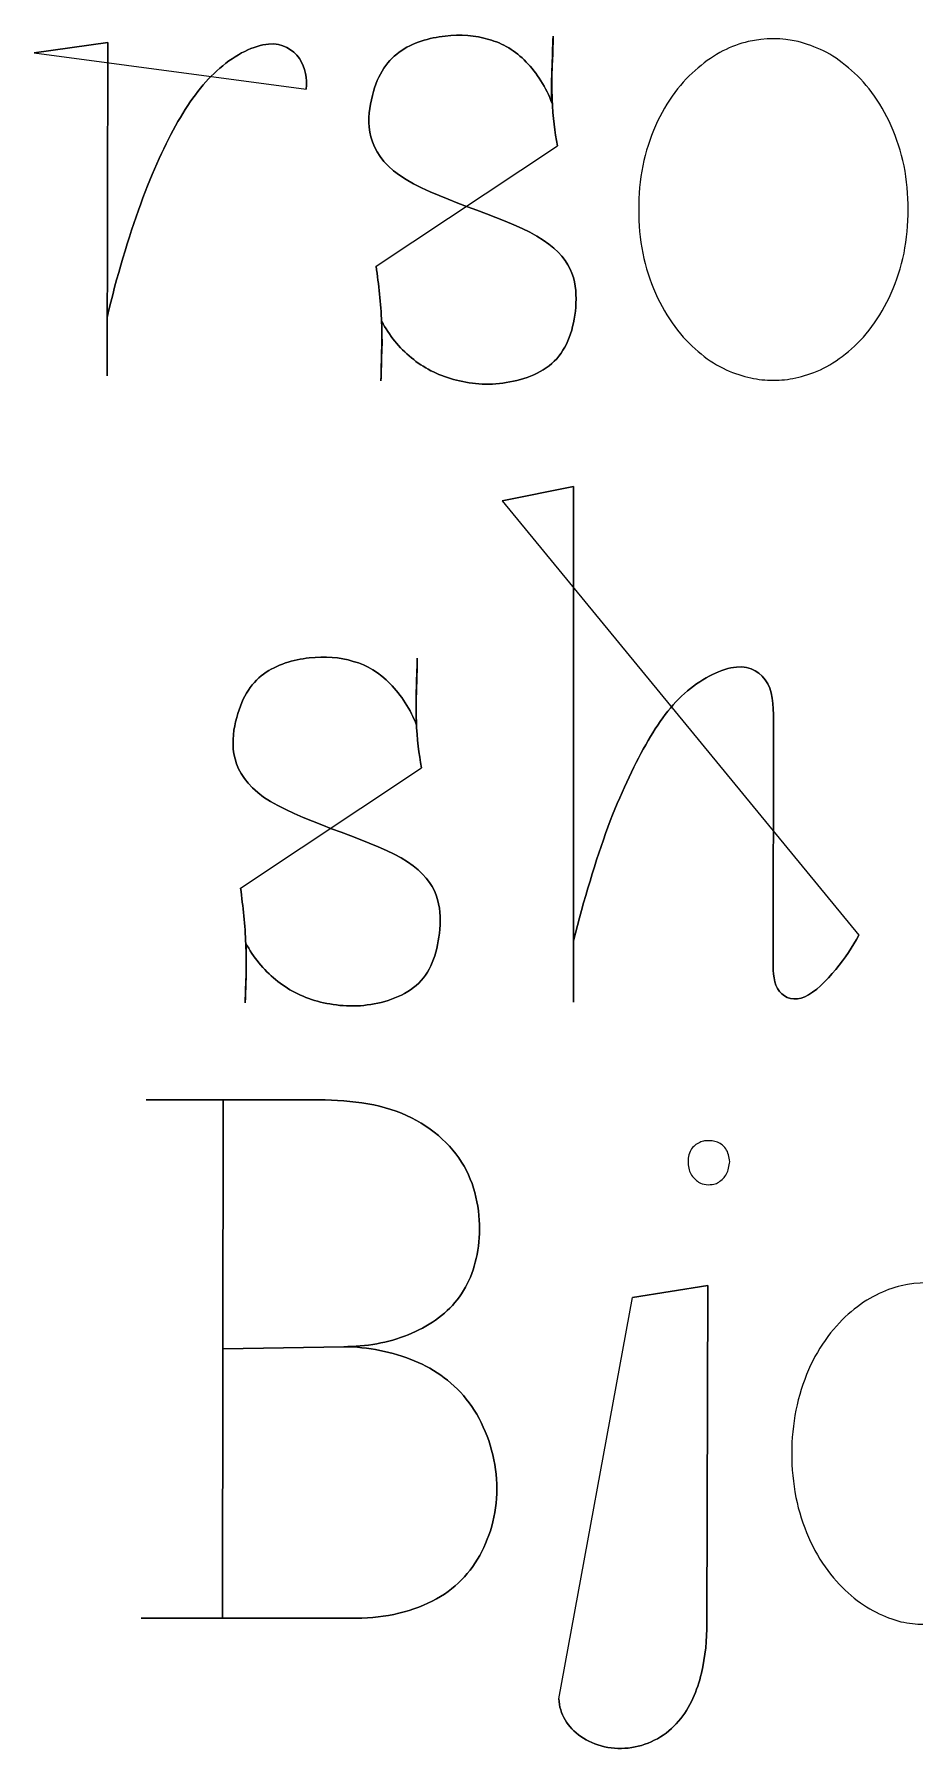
# Model space of a CAD drawing. Header units: centimetres. Extents: x -10 to 10, y -7.3 to 7.3.
# Drawn here: x -6.942 to -6.463, y 6.25 to 7.183 of the extents above; entities that cross this region are included whole.
import ezdxf

# ---------------------------------------------------------------- set-up
doc = ezdxf.new("R2010")
doc.units = ezdxf.units.CM
doc.header["$MEASUREMENT"] = 0
doc.layers.add('Layer 1', color=7, linetype='Continuous')

msp = doc.modelspace()

# ---------------------------------------------------------------- linework, layer by layer
at = {"layer": 'Layer 1', "color": 7}
for points, knots in [([(-6.94249, 7.17272), (-6.94249, 7.17272), (-6.90248, 7.17844), (-6.90248, 7.17844), (-6.90248, 7.17844), (-6.90248, 7.17844), (-6.90285, 6.99709), (-6.90285, 6.99709), (-6.90285, 6.99709), (-6.90285, 6.99709), (-6.90286, 7.02889), (-6.90286, 7.02889), (-6.90286, 7.02889), (-6.89773, 7.05098), (-6.89124, 7.07233), (-6.88458, 7.09062), (-6.88458, 7.09062), (-6.8781, 7.10872), (-6.87106, 7.12319), (-6.86439, 7.13539), (-6.86439, 7.13539), (-6.85714, 7.14759), (-6.8501, 7.1573), (-6.84153, 7.16434), (-6.84153, 7.16434), (-6.83296, 7.17196), (-6.82285, 7.17691), (-6.81505, 7.17749), (-6.81505, 7.17749), (-6.80724, 7.17826), (-6.80171, 7.17445), (-6.79828, 7.16968), (-6.79828, 7.16968), (-6.79505, 7.16452), (-6.7937, 7.15881), (-6.79466, 7.15291), (-6.79466, 7.15291), (-6.79466, 7.15291), (-6.94249, 7.17272), (-6.94249, 7.17272)], [0, 0, 0, 0, 0.090909, 0.090909, 0.090909, 0.090909, 0.181818, 0.181818, 0.181818, 0.181818, 0.272727, 0.272727, 0.272727, 0.272727, 0.363636, 0.363636, 0.363636, 0.363636, 0.454545, 0.454545, 0.454545, 0.454545, 0.545455, 0.545455, 0.545455, 0.545455, 0.636364, 0.636364, 0.636364, 0.636364, 0.727273, 0.727273, 0.727273, 0.727273, 0.818182, 0.818182, 0.818182, 0.818182, 1, 1, 1, 1]), ([(-6.75657, 7.0567), (-6.75504, 7.04659), (-6.7539, 7.0367), (-6.75353, 7.02622), (-6.75353, 7.02622), (-6.75334, 7.01614), (-6.75353, 7.00526), (-6.7539, 6.99442), (-6.7539, 6.99442), (-6.75371, 7.00185), (-6.75353, 7.00908), (-6.75332, 7.01442), (-6.75332, 7.01442), (-6.75332, 7.01995), (-6.75332, 7.02336), (-6.75351, 7.0268), (-6.75351, 7.0268), (-6.74951, 7.01918), (-6.74398, 7.01233), (-6.73732, 7.00698), (-6.73732, 7.00698), (-6.73084, 7.00145), (-6.72322, 6.99764), (-6.71446, 6.99518), (-6.71446, 6.99518), (-6.7057, 6.9929), (-6.69578, 6.99156), (-6.6857, 6.99346), (-6.6857, 6.99346), (-6.67541, 6.99499), (-6.66512, 6.99899), (-6.65826, 7.00642), (-6.65826, 7.00642), (-6.65159, 7.01404), (-6.64836, 7.0247), (-6.64778, 7.03671), (-6.64778, 7.03671), (-6.64741, 7.04872), (-6.6495, 7.06187), (-6.66911, 7.07309), (-6.66911, 7.07309), (-6.68853, 7.08433), (-6.72549, 7.09346), (-6.7438, 7.10624), (-6.7438, 7.10624), (-6.76211, 7.11902), (-6.7619, 7.13519), (-6.75904, 7.1472), (-6.75904, 7.1472), (-6.75655, 7.15958), (-6.75123, 7.16776), (-6.74399, 7.1731), (-6.74399, 7.1731), (-6.73677, 7.17844), (-6.72761, 7.18091), (-6.71904, 7.18186), (-6.71904, 7.18186), (-6.71047, 7.18281), (-6.70248, 7.18242), (-6.69523, 7.17995), (-6.69523, 7.17995), (-6.68761, 7.17804), (-6.68076, 7.17386), (-6.67486, 7.16775), (-6.67486, 7.16775), (-6.66896, 7.16185), (-6.66401, 7.15386), (-6.66076, 7.14526), (-6.66076, 7.14526), (-6.66113, 7.1487), (-6.66113, 7.15193), (-6.66113, 7.15801), (-6.66113, 7.15801), (-6.66076, 7.1641), (-6.66036, 7.17306), (-6.66018, 7.18182), (-6.66018, 7.18182), (-6.66076, 7.16962), (-6.66113, 7.15743), (-6.66076, 7.14753), (-6.66076, 7.14753), (-6.66039, 7.13745), (-6.65923, 7.12983), (-6.6579, 7.12218), (-6.6579, 7.12218), (-6.6579, 7.12218), (-6.75657, 7.0567), (-6.75657, 7.0567)], [0, 0, 0, 0, 0.043478, 0.043478, 0.043478, 0.043478, 0.086957, 0.086957, 0.086957, 0.086957, 0.130435, 0.130435, 0.130435, 0.130435, 0.173913, 0.173913, 0.173913, 0.173913, 0.217391, 0.217391, 0.217391, 0.217391, 0.26087, 0.26087, 0.26087, 0.26087, 0.304348, 0.304348, 0.304348, 0.304348, 0.347826, 0.347826, 0.347826, 0.347826, 0.391304, 0.391304, 0.391304, 0.391304, 0.434783, 0.434783, 0.434783, 0.434783, 0.478261, 0.478261, 0.478261, 0.478261, 0.521739, 0.521739, 0.521739, 0.521739, 0.565217, 0.565217, 0.565217, 0.565217, 0.608696, 0.608696, 0.608696, 0.608696, 0.652174, 0.652174, 0.652174, 0.652174, 0.695652, 0.695652, 0.695652, 0.695652, 0.73913, 0.73913, 0.73913, 0.73913, 0.782609, 0.782609, 0.782609, 0.782609, 0.826087, 0.826087, 0.826087, 0.826087, 0.869565, 0.869565, 0.869565, 0.869565, 0.913043, 0.913043, 0.913043, 0.913043, 1, 1, 1, 1]), ([(-6.94249, 7.17272), (-6.94249, 7.17272), (-6.94249, 7.17272), (-6.94249, 7.17272), (-6.94249, 7.17272), (-6.94249, 7.17272), (-6.94249, 7.17272), (-6.94249, 7.17272)], [0, 0, 0, 0, 0.333333, 0.333333, 0.333333, 0.333333, 1, 1, 1, 1]), ([(-6.75657, 7.0567), (-6.75657, 7.0567), (-6.75657, 7.0567), (-6.75657, 7.0567), (-6.75657, 7.0567), (-6.75657, 7.0567), (-6.75657, 7.0567), (-6.75657, 7.0567)], [0, 0, 0, 0, 0.333333, 0.333333, 0.333333, 0.333333, 1, 1, 1, 1]), ([(-6.68799, 6.92907), (-6.68799, 6.92907), (-6.64912, 6.93688), (-6.64912, 6.93688), (-6.64912, 6.93688), (-6.64912, 6.93688), (-6.64912, 6.65647), (-6.64912, 6.65647), (-6.64912, 6.65647), (-6.64912, 6.65647), (-6.64912, 6.68999), (-6.64912, 6.68999), (-6.64912, 6.68999), (-6.64359, 6.71208), (-6.63692, 6.73381), (-6.63044, 6.75172), (-6.63044, 6.75172), (-6.62359, 6.76982), (-6.61671, 6.78411), (-6.60986, 6.79649), (-6.60986, 6.79649), (-6.60301, 6.80869), (-6.59576, 6.8184), (-6.58719, 6.82583), (-6.58719, 6.82583), (-6.57843, 6.83305), (-6.56851, 6.83803), (-6.56052, 6.83879), (-6.56052, 6.83879), (-6.55253, 6.83937), (-6.547, 6.83575), (-6.54337, 6.82966), (-6.54337, 6.82966), (-6.54014, 6.82357), (-6.54033, 6.815), (-6.54033, 6.80699), (-6.54033, 6.80699), (-6.54033, 6.80699), (-6.54052, 6.6784), (-6.54052, 6.6784), (-6.54052, 6.6784), (-6.54052, 6.67268), (-6.54033, 6.66639), (-6.53708, 6.66239), (-6.53708, 6.66239), (-6.53404, 6.65858), (-6.52869, 6.65707), (-6.52335, 6.65953), (-6.52335, 6.65953), (-6.51763, 6.66181), (-6.51155, 6.66829), (-6.50639, 6.6744), (-6.50639, 6.6744), (-6.50144, 6.68049), (-6.49724, 6.6866), (-6.49382, 6.69308), (-6.49382, 6.69308), (-6.49382, 6.69308), (-6.68799, 6.92907), (-6.68799, 6.92907)], [0, 0, 0, 0, 0.0625, 0.0625, 0.0625, 0.0625, 0.125, 0.125, 0.125, 0.125, 0.1875, 0.1875, 0.1875, 0.1875, 0.25, 0.25, 0.25, 0.25, 0.3125, 0.3125, 0.3125, 0.3125, 0.375, 0.375, 0.375, 0.375, 0.4375, 0.4375, 0.4375, 0.4375, 0.5, 0.5, 0.5, 0.5, 0.5625, 0.5625, 0.5625, 0.5625, 0.625, 0.625, 0.625, 0.625, 0.6875, 0.6875, 0.6875, 0.6875, 0.75, 0.75, 0.75, 0.75, 0.8125, 0.8125, 0.8125, 0.8125, 0.875, 0.875, 0.875, 0.875, 1, 1, 1, 1]), ([(-6.68799, 6.92907), (-6.68799, 6.92907), (-6.68799, 6.92907), (-6.68799, 6.92907), (-6.68799, 6.92907), (-6.68799, 6.92907), (-6.68799, 6.92907), (-6.68799, 6.92907)], [0, 0, 0, 0, 0.333333, 0.333333, 0.333333, 0.333333, 1, 1, 1, 1]), ([(-6.83028, 6.71856), (-6.82893, 6.70845), (-6.82779, 6.69856), (-6.82742, 6.68808), (-6.82742, 6.68808), (-6.82686, 6.67797), (-6.82742, 6.66712), (-6.82779, 6.65628), (-6.82779, 6.65628), (-6.82742, 6.66371), (-6.82723, 6.67094), (-6.82723, 6.67628), (-6.82723, 6.67628), (-6.82704, 6.68181), (-6.82723, 6.68522), (-6.82742, 6.68866), (-6.82742, 6.68866), (-6.82342, 6.68104), (-6.81771, 6.67419), (-6.81123, 6.66884), (-6.81123, 6.66884), (-6.80456, 6.66331), (-6.79713, 6.6595), (-6.78837, 6.65704), (-6.78837, 6.65704), (-6.7798, 6.65476), (-6.76951, 6.6536), (-6.75942, 6.65532), (-6.75942, 6.65532), (-6.74931, 6.65685), (-6.73884, 6.66085), (-6.73198, 6.66828), (-6.73198, 6.66828), (-6.72531, 6.6759), (-6.72245, 6.68656), (-6.72169, 6.69857), (-6.72169, 6.69857), (-6.72132, 6.71058), (-6.72341, 6.72371), (-6.74283, 6.73495), (-6.74283, 6.73495), (-6.76246, 6.74601), (-6.7994, 6.75535), (-6.81771, 6.7681), (-6.81771, 6.7681), (-6.83602, 6.78085), (-6.83581, 6.79705), (-6.83295, 6.80906), (-6.83295, 6.80906), (-6.83009, 6.82144), (-6.82496, 6.82964), (-6.81771, 6.83496), (-6.81771, 6.83496), (-6.81067, 6.84028), (-6.80152, 6.84277), (-6.79294, 6.84372), (-6.79294, 6.84372), (-6.78437, 6.84467), (-6.77638, 6.84428), (-6.76894, 6.84181), (-6.76894, 6.84181), (-6.76132, 6.8399), (-6.75465, 6.83572), (-6.74894, 6.82961), (-6.74894, 6.82961), (-6.74285, 6.82371), (-6.7377, 6.81569), (-6.73447, 6.80712), (-6.73447, 6.80712), (-6.73466, 6.81053), (-6.73484, 6.81379), (-6.73466, 6.81987), (-6.73466, 6.81987), (-6.73466, 6.82596), (-6.73429, 6.83492), (-6.7341, 6.84368), (-6.7341, 6.84368), (-6.73447, 6.83148), (-6.73505, 6.81929), (-6.73466, 6.80939), (-6.73466, 6.80939), (-6.73429, 6.79928), (-6.73313, 6.79166), (-6.7318, 6.78404), (-6.7318, 6.78404), (-6.7318, 6.78404), (-6.83028, 6.71856), (-6.83028, 6.71856)], [0, 0, 0, 0, 0.043478, 0.043478, 0.043478, 0.043478, 0.086957, 0.086957, 0.086957, 0.086957, 0.130435, 0.130435, 0.130435, 0.130435, 0.173913, 0.173913, 0.173913, 0.173913, 0.217391, 0.217391, 0.217391, 0.217391, 0.26087, 0.26087, 0.26087, 0.26087, 0.304348, 0.304348, 0.304348, 0.304348, 0.347826, 0.347826, 0.347826, 0.347826, 0.391304, 0.391304, 0.391304, 0.391304, 0.434783, 0.434783, 0.434783, 0.434783, 0.478261, 0.478261, 0.478261, 0.478261, 0.521739, 0.521739, 0.521739, 0.521739, 0.565217, 0.565217, 0.565217, 0.565217, 0.608696, 0.608696, 0.608696, 0.608696, 0.652174, 0.652174, 0.652174, 0.652174, 0.695652, 0.695652, 0.695652, 0.695652, 0.73913, 0.73913, 0.73913, 0.73913, 0.782609, 0.782609, 0.782609, 0.782609, 0.826087, 0.826087, 0.826087, 0.826087, 0.869565, 0.869565, 0.869565, 0.869565, 0.913043, 0.913043, 0.913043, 0.913043, 1, 1, 1, 1]), ([(-6.83028, 6.71856), (-6.83028, 6.71856), (-6.83028, 6.71856), (-6.83028, 6.71856), (-6.83028, 6.71856), (-6.83028, 6.71856), (-6.83028, 6.71856), (-6.83028, 6.71856)], [0, 0, 0, 0, 0.333333, 0.333333, 0.333333, 0.333333, 1, 1, 1, 1]), ([(-6.88172, 6.60352), (-6.88172, 6.60352), (-6.79105, 6.60352), (-6.79105, 6.60352), (-6.79105, 6.60352), (-6.77295, 6.60352), (-6.75467, 6.6018), (-6.73999, 6.59495), (-6.73999, 6.59495), (-6.72512, 6.58828), (-6.7139, 6.57743), (-6.70742, 6.56505), (-6.70742, 6.56505), (-6.70112, 6.55267), (-6.69943, 6.53838), (-6.70057, 6.52618), (-6.70057, 6.52618), (-6.70192, 6.5138), (-6.7057, 6.50332), (-6.7124, 6.49475), (-6.7124, 6.49475), (-6.71888, 6.48636), (-6.72841, 6.48009), (-6.73907, 6.4757), (-6.73907, 6.4757), (-6.74992, 6.47131), (-6.76212, 6.46922), (-6.77413, 6.46922), (-6.77413, 6.46922), (-6.77413, 6.46922), (-6.83967, 6.46808), (-6.83967, 6.46808), (-6.83967, 6.46808), (-6.83967, 6.46808), (-6.77413, 6.46922), (-6.77413, 6.46922), (-6.77413, 6.46922), (-6.76098, 6.46922), (-6.74746, 6.46636), (-6.73584, 6.4616), (-6.73584, 6.4616), (-6.72404, 6.45665), (-6.71393, 6.44959), (-6.70594, 6.43874), (-6.70594, 6.43874), (-6.69813, 6.42826), (-6.6926, 6.41397), (-6.69128, 6.39987), (-6.69128, 6.39987), (-6.68975, 6.38577), (-6.69242, 6.37167), (-6.69795, 6.36005), (-6.69795, 6.36005), (-6.70348, 6.34825), (-6.71187, 6.33872), (-6.72367, 6.33206), (-6.72367, 6.33206), (-6.73568, 6.32539), (-6.75166, 6.32158), (-6.76711, 6.32158), (-6.76711, 6.32158), (-6.76711, 6.32158), (-6.88444, 6.32158), (-6.88444, 6.32158), (-6.88444, 6.32158), (-6.88444, 6.32158), (-6.84007, 6.32158), (-6.84007, 6.32158), (-6.84007, 6.32158), (-6.84007, 6.32158), (-6.8397, 6.60352), (-6.8397, 6.60352), (-6.8397, 6.60352), (-6.8397, 6.60352), (-6.88172, 6.60352), (-6.88172, 6.60352)], [0, 0, 0, 0, 0.05, 0.05, 0.05, 0.05, 0.1, 0.1, 0.1, 0.1, 0.15, 0.15, 0.15, 0.15, 0.2, 0.2, 0.2, 0.2, 0.25, 0.25, 0.25, 0.25, 0.3, 0.3, 0.3, 0.3, 0.35, 0.35, 0.35, 0.35, 0.4, 0.4, 0.4, 0.4, 0.45, 0.45, 0.45, 0.45, 0.5, 0.5, 0.5, 0.5, 0.55, 0.55, 0.55, 0.55, 0.6, 0.6, 0.6, 0.6, 0.65, 0.65, 0.65, 0.65, 0.7, 0.7, 0.7, 0.7, 0.75, 0.75, 0.75, 0.75, 0.8, 0.8, 0.8, 0.8, 0.85, 0.85, 0.85, 0.85, 0.9, 0.9, 0.9, 0.9, 1, 1, 1, 1]), ([(-6.88172, 6.60352), (-6.88172, 6.60352), (-6.88172, 6.60352), (-6.88172, 6.60352), (-6.88172, 6.60352), (-6.88172, 6.60352), (-6.88172, 6.60352), (-6.88172, 6.60352)], [0, 0, 0, 0, 0.333333, 0.333333, 0.333333, 0.333333, 1, 1, 1, 1]), ([(-6.65711, 6.27777), (-6.65674, 6.26957), (-6.65235, 6.26234), (-6.6451, 6.25719), (-6.6451, 6.25719), (-6.63788, 6.25224), (-6.6274, 6.24957), (-6.61748, 6.25129), (-6.61748, 6.25129), (-6.60777, 6.25264), (-6.59843, 6.25796), (-6.59195, 6.26558), (-6.59195, 6.26558), (-6.58547, 6.27301), (-6.58184, 6.28235), (-6.57957, 6.29167), (-6.57957, 6.29167), (-6.57729, 6.30101), (-6.57653, 6.30995), (-6.57653, 6.31892), (-6.57653, 6.31892), (-6.57653, 6.31892), (-6.57613, 6.50257), (-6.57613, 6.50257), (-6.57613, 6.50257), (-6.57613, 6.50257), (-6.61709, 6.4959), (-6.61709, 6.4959), (-6.61709, 6.4959), (-6.61709, 6.4959), (-6.65711, 6.27777), (-6.65711, 6.27777)], [0, 0, 0, 0, 0.111111, 0.111111, 0.111111, 0.111111, 0.222222, 0.222222, 0.222222, 0.222222, 0.333333, 0.333333, 0.333333, 0.333333, 0.444444, 0.444444, 0.444444, 0.444444, 0.555556, 0.555556, 0.555556, 0.555556, 0.666667, 0.666667, 0.666667, 0.666667, 0.777778, 0.777778, 0.777778, 0.777778, 1, 1, 1, 1]), ([(-6.65711, 6.27777), (-6.65711, 6.27777), (-6.65711, 6.27777), (-6.65711, 6.27777), (-6.65711, 6.27777), (-6.65711, 6.27777), (-6.65711, 6.27777), (-6.65711, 6.27777)], [0, 0, 0, 0, 0.333333, 0.333333, 0.333333, 0.333333, 1, 1, 1, 1])]:
    msp.add_open_spline(points, degree=3, knots=knots, dxfattribs=at)
at = {"layer": 'Layer 1', "lineweight": 0}
for points, knots in [([(-6.94249, 7.17272), (-6.94249, 7.17272), (-6.90248, 7.17844), (-6.90248, 7.17844), (-6.90248, 7.17844), (-6.90248, 7.17844), (-6.90285, 6.99709), (-6.90285, 6.99709), (-6.90285, 6.99709), (-6.90285, 6.99709), (-6.90286, 7.02889), (-6.90286, 7.02889), (-6.90286, 7.02889), (-6.89773, 7.05098), (-6.89124, 7.07233), (-6.88458, 7.09062), (-6.88458, 7.09062), (-6.8781, 7.10872), (-6.87106, 7.12319), (-6.86439, 7.13539), (-6.86439, 7.13539), (-6.85714, 7.14759), (-6.8501, 7.1573), (-6.84153, 7.16434), (-6.84153, 7.16434), (-6.83296, 7.17196), (-6.82285, 7.17691), (-6.81505, 7.17749), (-6.81505, 7.17749), (-6.80724, 7.17826), (-6.80171, 7.17445), (-6.79828, 7.16968), (-6.79828, 7.16968), (-6.79505, 7.16452), (-6.7937, 7.15881), (-6.79466, 7.15291)], [0, 0, 0, 0, 0.1, 0.1, 0.1, 0.1, 0.2, 0.2, 0.2, 0.2, 0.3, 0.3, 0.3, 0.3, 0.4, 0.4, 0.4, 0.4, 0.5, 0.5, 0.5, 0.5, 0.6, 0.6, 0.6, 0.6, 0.7, 0.7, 0.7, 0.7, 0.8, 0.8, 0.8, 0.8, 1, 1, 1, 1]), ([(-6.75657, 7.0567), (-6.75504, 7.04659), (-6.7539, 7.0367), (-6.75353, 7.02622), (-6.75353, 7.02622), (-6.75334, 7.01614), (-6.75353, 7.00526), (-6.7539, 6.99442), (-6.7539, 6.99442), (-6.75371, 7.00185), (-6.75353, 7.00908), (-6.75332, 7.01442), (-6.75332, 7.01442), (-6.75332, 7.01995), (-6.75332, 7.02336), (-6.75351, 7.0268), (-6.75351, 7.0268), (-6.74951, 7.01918), (-6.74398, 7.01233), (-6.73732, 7.00698), (-6.73732, 7.00698), (-6.73084, 7.00145), (-6.72322, 6.99764), (-6.71446, 6.99518), (-6.71446, 6.99518), (-6.7057, 6.9929), (-6.69578, 6.99156), (-6.6857, 6.99346), (-6.6857, 6.99346), (-6.67541, 6.99499), (-6.66512, 6.99899), (-6.65826, 7.00642), (-6.65826, 7.00642), (-6.65159, 7.01404), (-6.64836, 7.0247), (-6.64778, 7.03671), (-6.64778, 7.03671), (-6.64741, 7.04872), (-6.6495, 7.06187), (-6.66911, 7.07309), (-6.66911, 7.07309), (-6.68853, 7.08433), (-6.72549, 7.09346), (-6.7438, 7.10624), (-6.7438, 7.10624), (-6.76211, 7.11902), (-6.7619, 7.13519), (-6.75904, 7.1472), (-6.75904, 7.1472), (-6.75655, 7.15958), (-6.75123, 7.16776), (-6.74399, 7.1731), (-6.74399, 7.1731), (-6.73677, 7.17844), (-6.72761, 7.18091), (-6.71904, 7.18186), (-6.71904, 7.18186), (-6.71047, 7.18281), (-6.70248, 7.18242), (-6.69523, 7.17995), (-6.69523, 7.17995), (-6.68761, 7.17804), (-6.68076, 7.17386), (-6.67486, 7.16775), (-6.67486, 7.16775), (-6.66896, 7.16185), (-6.66401, 7.15386), (-6.66076, 7.14526), (-6.66076, 7.14526), (-6.66113, 7.1487), (-6.66113, 7.15193), (-6.66113, 7.15801), (-6.66113, 7.15801), (-6.66076, 7.1641), (-6.66036, 7.17306), (-6.66018, 7.18182), (-6.66018, 7.18182), (-6.66076, 7.16962), (-6.66113, 7.15743), (-6.66076, 7.14753), (-6.66076, 7.14753), (-6.66039, 7.13745), (-6.65923, 7.12983), (-6.6579, 7.12218)], [0, 0, 0, 0, 0.045455, 0.045455, 0.045455, 0.045455, 0.090909, 0.090909, 0.090909, 0.090909, 0.136364, 0.136364, 0.136364, 0.136364, 0.181818, 0.181818, 0.181818, 0.181818, 0.227273, 0.227273, 0.227273, 0.227273, 0.272727, 0.272727, 0.272727, 0.272727, 0.318182, 0.318182, 0.318182, 0.318182, 0.363636, 0.363636, 0.363636, 0.363636, 0.409091, 0.409091, 0.409091, 0.409091, 0.454545, 0.454545, 0.454545, 0.454545, 0.5, 0.5, 0.5, 0.5, 0.545455, 0.545455, 0.545455, 0.545455, 0.590909, 0.590909, 0.590909, 0.590909, 0.636364, 0.636364, 0.636364, 0.636364, 0.681818, 0.681818, 0.681818, 0.681818, 0.727273, 0.727273, 0.727273, 0.727273, 0.772727, 0.772727, 0.772727, 0.772727, 0.818182, 0.818182, 0.818182, 0.818182, 0.863636, 0.863636, 0.863636, 0.863636, 0.909091, 0.909091, 0.909091, 0.909091, 1, 1, 1, 1]), ([(-6.94249, 7.17272), (-6.94249, 7.17272), (-6.94249, 7.17272), (-6.94249, 7.17272), (-6.94249, 7.17272), (-6.94249, 7.17272), (-6.94249, 7.17272), (-6.94249, 7.17272)], [0, 0, 0, 0, 0.333333, 0.333333, 0.333333, 0.333333, 1, 1, 1, 1]), ([(-6.75657, 7.0567), (-6.75657, 7.0567), (-6.75657, 7.0567), (-6.75657, 7.0567), (-6.75657, 7.0567), (-6.75657, 7.0567), (-6.75657, 7.0567), (-6.75657, 7.0567)], [0, 0, 0, 0, 0.333333, 0.333333, 0.333333, 0.333333, 1, 1, 1, 1]), ([(-6.68799, 6.92907), (-6.68799, 6.92907), (-6.64912, 6.93688), (-6.64912, 6.93688), (-6.64912, 6.93688), (-6.64912, 6.93688), (-6.64912, 6.65647), (-6.64912, 6.65647), (-6.64912, 6.65647), (-6.64912, 6.65647), (-6.64912, 6.68999), (-6.64912, 6.68999), (-6.64912, 6.68999), (-6.64359, 6.71208), (-6.63692, 6.73381), (-6.63044, 6.75172), (-6.63044, 6.75172), (-6.62359, 6.76982), (-6.61671, 6.78411), (-6.60986, 6.79649), (-6.60986, 6.79649), (-6.60301, 6.80869), (-6.59576, 6.8184), (-6.58719, 6.82583), (-6.58719, 6.82583), (-6.57843, 6.83305), (-6.56851, 6.83803), (-6.56052, 6.83879), (-6.56052, 6.83879), (-6.55253, 6.83937), (-6.547, 6.83575), (-6.54337, 6.82966), (-6.54337, 6.82966), (-6.54014, 6.82357), (-6.54033, 6.815), (-6.54033, 6.80699), (-6.54033, 6.80699), (-6.54033, 6.80699), (-6.54052, 6.6784), (-6.54052, 6.6784), (-6.54052, 6.6784), (-6.54052, 6.67268), (-6.54033, 6.66639), (-6.53708, 6.66239), (-6.53708, 6.66239), (-6.53404, 6.65858), (-6.52869, 6.65707), (-6.52335, 6.65953), (-6.52335, 6.65953), (-6.51763, 6.66181), (-6.51155, 6.66829), (-6.50639, 6.6744), (-6.50639, 6.6744), (-6.50144, 6.68049), (-6.49724, 6.6866), (-6.49382, 6.69308)], [0, 0, 0, 0, 0.066667, 0.066667, 0.066667, 0.066667, 0.133333, 0.133333, 0.133333, 0.133333, 0.2, 0.2, 0.2, 0.2, 0.266667, 0.266667, 0.266667, 0.266667, 0.333333, 0.333333, 0.333333, 0.333333, 0.4, 0.4, 0.4, 0.4, 0.466667, 0.466667, 0.466667, 0.466667, 0.533333, 0.533333, 0.533333, 0.533333, 0.6, 0.6, 0.6, 0.6, 0.666667, 0.666667, 0.666667, 0.666667, 0.733333, 0.733333, 0.733333, 0.733333, 0.8, 0.8, 0.8, 0.8, 0.866667, 0.866667, 0.866667, 0.866667, 1, 1, 1, 1]), ([(-6.68799, 6.92907), (-6.68799, 6.92907), (-6.68799, 6.92907), (-6.68799, 6.92907), (-6.68799, 6.92907), (-6.68799, 6.92907), (-6.68799, 6.92907), (-6.68799, 6.92907)], [0, 0, 0, 0, 0.333333, 0.333333, 0.333333, 0.333333, 1, 1, 1, 1]), ([(-6.83028, 6.71856), (-6.82893, 6.70845), (-6.82779, 6.69856), (-6.82742, 6.68808), (-6.82742, 6.68808), (-6.82686, 6.67797), (-6.82742, 6.66712), (-6.82779, 6.65628), (-6.82779, 6.65628), (-6.82742, 6.66371), (-6.82723, 6.67094), (-6.82723, 6.67628), (-6.82723, 6.67628), (-6.82704, 6.68181), (-6.82723, 6.68522), (-6.82742, 6.68866), (-6.82742, 6.68866), (-6.82342, 6.68104), (-6.81771, 6.67419), (-6.81123, 6.66884), (-6.81123, 6.66884), (-6.80456, 6.66331), (-6.79713, 6.6595), (-6.78837, 6.65704), (-6.78837, 6.65704), (-6.7798, 6.65476), (-6.76951, 6.6536), (-6.75942, 6.65532), (-6.75942, 6.65532), (-6.74931, 6.65685), (-6.73884, 6.66085), (-6.73198, 6.66828), (-6.73198, 6.66828), (-6.72531, 6.6759), (-6.72245, 6.68656), (-6.72169, 6.69857), (-6.72169, 6.69857), (-6.72132, 6.71058), (-6.72341, 6.72371), (-6.74283, 6.73495), (-6.74283, 6.73495), (-6.76246, 6.74601), (-6.7994, 6.75535), (-6.81771, 6.7681), (-6.81771, 6.7681), (-6.83602, 6.78085), (-6.83581, 6.79705), (-6.83295, 6.80906), (-6.83295, 6.80906), (-6.83009, 6.82144), (-6.82496, 6.82964), (-6.81771, 6.83496), (-6.81771, 6.83496), (-6.81067, 6.84028), (-6.80152, 6.84277), (-6.79294, 6.84372), (-6.79294, 6.84372), (-6.78437, 6.84467), (-6.77638, 6.84428), (-6.76894, 6.84181), (-6.76894, 6.84181), (-6.76132, 6.8399), (-6.75465, 6.83572), (-6.74894, 6.82961), (-6.74894, 6.82961), (-6.74285, 6.82371), (-6.7377, 6.81569), (-6.73447, 6.80712), (-6.73447, 6.80712), (-6.73466, 6.81053), (-6.73484, 6.81379), (-6.73466, 6.81987), (-6.73466, 6.81987), (-6.73466, 6.82596), (-6.73429, 6.83492), (-6.7341, 6.84368), (-6.7341, 6.84368), (-6.73447, 6.83148), (-6.73505, 6.81929), (-6.73466, 6.80939), (-6.73466, 6.80939), (-6.73429, 6.79928), (-6.73313, 6.79166), (-6.7318, 6.78404)], [0, 0, 0, 0, 0.045455, 0.045455, 0.045455, 0.045455, 0.090909, 0.090909, 0.090909, 0.090909, 0.136364, 0.136364, 0.136364, 0.136364, 0.181818, 0.181818, 0.181818, 0.181818, 0.227273, 0.227273, 0.227273, 0.227273, 0.272727, 0.272727, 0.272727, 0.272727, 0.318182, 0.318182, 0.318182, 0.318182, 0.363636, 0.363636, 0.363636, 0.363636, 0.409091, 0.409091, 0.409091, 0.409091, 0.454545, 0.454545, 0.454545, 0.454545, 0.5, 0.5, 0.5, 0.5, 0.545455, 0.545455, 0.545455, 0.545455, 0.590909, 0.590909, 0.590909, 0.590909, 0.636364, 0.636364, 0.636364, 0.636364, 0.681818, 0.681818, 0.681818, 0.681818, 0.727273, 0.727273, 0.727273, 0.727273, 0.772727, 0.772727, 0.772727, 0.772727, 0.818182, 0.818182, 0.818182, 0.818182, 0.863636, 0.863636, 0.863636, 0.863636, 0.909091, 0.909091, 0.909091, 0.909091, 1, 1, 1, 1]), ([(-6.83028, 6.71856), (-6.83028, 6.71856), (-6.83028, 6.71856), (-6.83028, 6.71856), (-6.83028, 6.71856), (-6.83028, 6.71856), (-6.83028, 6.71856), (-6.83028, 6.71856)], [0, 0, 0, 0, 0.333333, 0.333333, 0.333333, 0.333333, 1, 1, 1, 1]), ([(-6.88172, 6.60352), (-6.88172, 6.60352), (-6.79105, 6.60352), (-6.79105, 6.60352), (-6.79105, 6.60352), (-6.77295, 6.60352), (-6.75467, 6.6018), (-6.73999, 6.59495), (-6.73999, 6.59495), (-6.72512, 6.58828), (-6.7139, 6.57743), (-6.70742, 6.56505), (-6.70742, 6.56505), (-6.70112, 6.55267), (-6.69943, 6.53838), (-6.70057, 6.52618), (-6.70057, 6.52618), (-6.70192, 6.5138), (-6.7057, 6.50332), (-6.7124, 6.49475), (-6.7124, 6.49475), (-6.71888, 6.48636), (-6.72841, 6.48009), (-6.73907, 6.4757), (-6.73907, 6.4757), (-6.74992, 6.47131), (-6.76212, 6.46922), (-6.77413, 6.46922), (-6.77413, 6.46922), (-6.77413, 6.46922), (-6.83967, 6.46808), (-6.83967, 6.46808), (-6.83967, 6.46808), (-6.83967, 6.46808), (-6.77413, 6.46922), (-6.77413, 6.46922), (-6.77413, 6.46922), (-6.76098, 6.46922), (-6.74746, 6.46636), (-6.73584, 6.4616), (-6.73584, 6.4616), (-6.72404, 6.45665), (-6.71393, 6.44959), (-6.70594, 6.43874), (-6.70594, 6.43874), (-6.69813, 6.42826), (-6.6926, 6.41397), (-6.69128, 6.39987), (-6.69128, 6.39987), (-6.68975, 6.38577), (-6.69242, 6.37167), (-6.69795, 6.36005), (-6.69795, 6.36005), (-6.70348, 6.34825), (-6.71187, 6.33872), (-6.72367, 6.33206), (-6.72367, 6.33206), (-6.73568, 6.32539), (-6.75166, 6.32158), (-6.76711, 6.32158), (-6.76711, 6.32158), (-6.76711, 6.32158), (-6.88444, 6.32158), (-6.88444, 6.32158), (-6.88444, 6.32158), (-6.88444, 6.32158), (-6.84007, 6.32158), (-6.84007, 6.32158), (-6.84007, 6.32158), (-6.84007, 6.32158), (-6.8397, 6.60352), (-6.8397, 6.60352)], [0, 0, 0, 0, 0.052632, 0.052632, 0.052632, 0.052632, 0.105263, 0.105263, 0.105263, 0.105263, 0.157895, 0.157895, 0.157895, 0.157895, 0.210526, 0.210526, 0.210526, 0.210526, 0.263158, 0.263158, 0.263158, 0.263158, 0.315789, 0.315789, 0.315789, 0.315789, 0.368421, 0.368421, 0.368421, 0.368421, 0.421053, 0.421053, 0.421053, 0.421053, 0.473684, 0.473684, 0.473684, 0.473684, 0.526316, 0.526316, 0.526316, 0.526316, 0.578947, 0.578947, 0.578947, 0.578947, 0.631579, 0.631579, 0.631579, 0.631579, 0.684211, 0.684211, 0.684211, 0.684211, 0.736842, 0.736842, 0.736842, 0.736842, 0.789474, 0.789474, 0.789474, 0.789474, 0.842105, 0.842105, 0.842105, 0.842105, 0.894737, 0.894737, 0.894737, 0.894737, 1, 1, 1, 1]), ([(-6.88172, 6.60352), (-6.88172, 6.60352), (-6.88172, 6.60352), (-6.88172, 6.60352), (-6.88172, 6.60352), (-6.88172, 6.60352), (-6.88172, 6.60352), (-6.88172, 6.60352)], [0, 0, 0, 0, 0.333333, 0.333333, 0.333333, 0.333333, 1, 1, 1, 1]), ([(-6.65711, 6.27777), (-6.65674, 6.26957), (-6.65235, 6.26234), (-6.6451, 6.25719), (-6.6451, 6.25719), (-6.63788, 6.25224), (-6.6274, 6.24957), (-6.61748, 6.25129), (-6.61748, 6.25129), (-6.60777, 6.25264), (-6.59843, 6.25796), (-6.59195, 6.26558), (-6.59195, 6.26558), (-6.58547, 6.27301), (-6.58184, 6.28235), (-6.57957, 6.29167), (-6.57957, 6.29167), (-6.57729, 6.30101), (-6.57653, 6.30995), (-6.57653, 6.31892), (-6.57653, 6.31892), (-6.57653, 6.31892), (-6.57613, 6.50257), (-6.57613, 6.50257), (-6.57613, 6.50257), (-6.57613, 6.50257), (-6.61709, 6.4959), (-6.61709, 6.4959)], [0, 0, 0, 0, 0.125, 0.125, 0.125, 0.125, 0.25, 0.25, 0.25, 0.25, 0.375, 0.375, 0.375, 0.375, 0.5, 0.5, 0.5, 0.5, 0.625, 0.625, 0.625, 0.625, 0.75, 0.75, 0.75, 0.75, 1, 1, 1, 1]), ([(-6.65711, 6.27777), (-6.65711, 6.27777), (-6.65711, 6.27777), (-6.65711, 6.27777), (-6.65711, 6.27777), (-6.65711, 6.27777), (-6.65711, 6.27777), (-6.65711, 6.27777)], [0, 0, 0, 0, 0.333333, 0.333333, 0.333333, 0.333333, 1, 1, 1, 1])]:
    msp.add_open_spline(points, degree=3, knots=knots, dxfattribs=at)
at = {"layer": 'Layer 1', "color": 7, "lineweight": 0}
for points, knots in [([(-6.54072, 6.99479), (-6.54072, 6.99479), (-6.54207, 6.99479), (-6.54207, 6.99479), (-6.54207, 6.99479), (-6.54607, 6.99479), (-6.55006, 6.99537), (-6.55427, 6.99632), (-6.55427, 6.99632), (-6.55866, 6.99746), (-6.56321, 6.99899), (-6.56779, 7.00127), (-6.56779, 7.00127), (-6.57255, 7.00355), (-6.57692, 7.00661), (-6.58131, 7.01042), (-6.58131, 7.01042), (-6.5857, 7.01404), (-6.59007, 7.01841), (-6.59406, 7.02394), (-6.59406, 7.02394), (-6.59806, 7.02926), (-6.60149, 7.03537), (-6.60454, 7.04204), (-6.60454, 7.04204), (-6.60758, 7.04889), (-6.60986, 7.05614), (-6.61139, 7.06376), (-6.61139, 7.06376), (-6.61311, 7.07157), (-6.61367, 7.07958), (-6.61367, 7.08757), (-6.61367, 7.08757), (-6.61367, 7.09538), (-6.61311, 7.10358), (-6.61139, 7.11138), (-6.61139, 7.11138), (-6.60986, 7.119), (-6.60758, 7.12604), (-6.60454, 7.1331), (-6.60454, 7.1331), (-6.6015, 7.13977), (-6.59806, 7.14585), (-6.59406, 7.1512), (-6.59406, 7.1512), (-6.59006, 7.15652), (-6.58567, 7.1611), (-6.58131, 7.16454), (-6.58131, 7.16454), (-6.57255, 7.17216), (-6.56321, 7.17674), (-6.55406, 7.17883), (-6.55406, 7.17883), (-6.54491, 7.18092), (-6.53578, 7.18092), (-6.52681, 7.17883), (-6.52681, 7.17883), (-6.52242, 7.17769), (-6.51768, 7.17597), (-6.5131, 7.17388), (-6.5131, 7.17388), (-6.50852, 7.1716), (-6.50395, 7.16835), (-6.49958, 7.16454), (-6.49958, 7.16454), (-6.495, 7.1611), (-6.49082, 7.15655), (-6.48683, 7.1512), (-6.48683, 7.1512), (-6.48283, 7.14586), (-6.47921, 7.13977), (-6.47635, 7.1331), (-6.47635, 7.1331), (-6.47331, 7.12606), (-6.47082, 7.119), (-6.46931, 7.11138), (-6.46931, 7.11138), (-6.46778, 7.10357), (-6.46703, 7.09537), (-6.46703, 7.08757), (-6.46703, 7.08757), (-6.46703, 7.07958), (-6.4678, 7.07156), (-6.46931, 7.06376), (-6.46931, 7.06376), (-6.47084, 7.05614), (-6.47331, 7.04889), (-6.47635, 7.04204), (-6.47635, 7.04204), (-6.47921, 7.03537), (-6.48283, 7.02929), (-6.48683, 7.02394), (-6.48683, 7.02394), (-6.49083, 7.01841), (-6.49503, 7.01402), (-6.49958, 7.01042), (-6.49958, 7.01042), (-6.50397, 7.00661), (-6.50852, 7.00357), (-6.5131, 7.00127), (-6.5131, 7.00127), (-6.51768, 6.99897), (-6.52244, 6.99746), (-6.52662, 6.99632), (-6.52662, 6.99632), (-6.5308, 6.99537), (-6.53482, 6.99479), (-6.53882, 6.99479), (-6.53882, 6.99479), (-6.53882, 6.99479), (-6.54072, 6.99479), (-6.54072, 6.99479)], [0, 0, 0, 0, 0.034483, 0.034483, 0.034483, 0.034483, 0.068966, 0.068966, 0.068966, 0.068966, 0.103448, 0.103448, 0.103448, 0.103448, 0.137931, 0.137931, 0.137931, 0.137931, 0.172414, 0.172414, 0.172414, 0.172414, 0.206897, 0.206897, 0.206897, 0.206897, 0.241379, 0.241379, 0.241379, 0.241379, 0.275862, 0.275862, 0.275862, 0.275862, 0.310345, 0.310345, 0.310345, 0.310345, 0.344828, 0.344828, 0.344828, 0.344828, 0.37931, 0.37931, 0.37931, 0.37931, 0.413793, 0.413793, 0.413793, 0.413793, 0.448276, 0.448276, 0.448276, 0.448276, 0.482759, 0.482759, 0.482759, 0.482759, 0.517241, 0.517241, 0.517241, 0.517241, 0.551724, 0.551724, 0.551724, 0.551724, 0.586207, 0.586207, 0.586207, 0.586207, 0.62069, 0.62069, 0.62069, 0.62069, 0.655172, 0.655172, 0.655172, 0.655172, 0.689655, 0.689655, 0.689655, 0.689655, 0.724138, 0.724138, 0.724138, 0.724138, 0.758621, 0.758621, 0.758621, 0.758621, 0.793103, 0.793103, 0.793103, 0.793103, 0.827586, 0.827586, 0.827586, 0.827586, 0.862069, 0.862069, 0.862069, 0.862069, 0.896552, 0.896552, 0.896552, 0.896552, 0.931034, 0.931034, 0.931034, 0.931034, 1, 1, 1, 1]), ([(-6.57978, 6.58066), (-6.57883, 6.58066), (-6.57806, 6.58122), (-6.57711, 6.58122), (-6.57711, 6.58122), (-6.57655, 6.58122), (-6.57539, 6.58122), (-6.57444, 6.58122), (-6.57444, 6.58122), (-6.57349, 6.58122), (-6.57253, 6.58085), (-6.57158, 6.58066), (-6.57158, 6.58066), (-6.56967, 6.58008), (-6.56758, 6.57875), (-6.56624, 6.57685), (-6.56624, 6.57685), (-6.56566, 6.5759), (-6.5651, 6.57476), (-6.56489, 6.57362), (-6.56489, 6.57362), (-6.56452, 6.57248), (-6.56412, 6.57113), (-6.56412, 6.56981), (-6.56412, 6.56981), (-6.56412, 6.56867), (-6.56449, 6.56753), (-6.56489, 6.56637), (-6.56489, 6.56637), (-6.56489, 6.56502), (-6.56529, 6.56409), (-6.56584, 6.56314), (-6.56584, 6.56314), (-6.5664, 6.56219), (-6.56698, 6.56123), (-6.56775, 6.56065), (-6.56775, 6.56065), (-6.56852, 6.55988), (-6.56928, 6.55933), (-6.57003, 6.55874), (-6.57003, 6.55874), (-6.57098, 6.55837), (-6.57175, 6.5576), (-6.5727, 6.5576), (-6.5727, 6.5576), (-6.57556, 6.55704), (-6.57842, 6.55723), (-6.58109, 6.55874), (-6.58109, 6.55874), (-6.58186, 6.55932), (-6.58262, 6.55988), (-6.58337, 6.56065), (-6.58337, 6.56065), (-6.58414, 6.56121), (-6.58472, 6.56218), (-6.58528, 6.56314), (-6.58528, 6.56314), (-6.58586, 6.56409), (-6.58623, 6.56505), (-6.58642, 6.56637), (-6.58642, 6.56637), (-6.58679, 6.56751), (-6.58679, 6.56865), (-6.58679, 6.56981), (-6.58679, 6.56981), (-6.58679, 6.57113), (-6.58679, 6.57248), (-6.58642, 6.57362), (-6.58642, 6.57362), (-6.58605, 6.57476), (-6.58547, 6.5759), (-6.58489, 6.57685), (-6.58489, 6.57685), (-6.58412, 6.5778), (-6.58336, 6.57838), (-6.58261, 6.57913), (-6.58261, 6.57913), (-6.5815, 6.57971), (-6.58054, 6.58027), (-6.57978, 6.58066)], [0, 0, 0, 0, 0.047619, 0.047619, 0.047619, 0.047619, 0.095238, 0.095238, 0.095238, 0.095238, 0.142857, 0.142857, 0.142857, 0.142857, 0.190476, 0.190476, 0.190476, 0.190476, 0.238095, 0.238095, 0.238095, 0.238095, 0.285714, 0.285714, 0.285714, 0.285714, 0.333333, 0.333333, 0.333333, 0.333333, 0.380952, 0.380952, 0.380952, 0.380952, 0.428571, 0.428571, 0.428571, 0.428571, 0.47619, 0.47619, 0.47619, 0.47619, 0.52381, 0.52381, 0.52381, 0.52381, 0.571429, 0.571429, 0.571429, 0.571429, 0.619048, 0.619048, 0.619048, 0.619048, 0.666667, 0.666667, 0.666667, 0.666667, 0.714286, 0.714286, 0.714286, 0.714286, 0.761905, 0.761905, 0.761905, 0.761905, 0.809524, 0.809524, 0.809524, 0.809524, 0.857143, 0.857143, 0.857143, 0.857143, 0.904762, 0.904762, 0.904762, 0.904762, 1, 1, 1, 1]), ([(-6.45749, 6.31833), (-6.45749, 6.31833), (-6.45881, 6.31833), (-6.45881, 6.31833), (-6.45881, 6.31833), (-6.46281, 6.31833), (-6.46662, 6.31891), (-6.47101, 6.31968), (-6.47101, 6.31968), (-6.4754, 6.321), (-6.47995, 6.32254), (-6.48453, 6.32481), (-6.48453, 6.32481), (-6.48911, 6.32708), (-6.49368, 6.33015), (-6.49805, 6.33396), (-6.49805, 6.33396), (-6.50244, 6.33758), (-6.50662, 6.34216), (-6.5108, 6.34748), (-6.5108, 6.34748), (-6.5148, 6.3528), (-6.51842, 6.35891), (-6.52128, 6.36558), (-6.52128, 6.36558), (-6.52414, 6.37243), (-6.52662, 6.37968), (-6.52813, 6.3873), (-6.52813, 6.3873), (-6.52966, 6.39511), (-6.53041, 6.40312), (-6.53041, 6.41111), (-6.53041, 6.41111), (-6.53041, 6.4191), (-6.52964, 6.42691), (-6.52813, 6.43474), (-6.52813, 6.43474), (-6.5266, 6.44236), (-6.52413, 6.44979), (-6.52128, 6.45665), (-6.52128, 6.45665), (-6.51842, 6.46332), (-6.5148, 6.46922), (-6.5108, 6.47475), (-6.5108, 6.47475), (-6.50662, 6.48007), (-6.50241, 6.48465), (-6.49805, 6.48827), (-6.49805, 6.48827), (-6.48911, 6.49589), (-6.47995, 6.50007), (-6.4708, 6.50237), (-6.4708, 6.50237), (-6.46165, 6.50446), (-6.45252, 6.50446), (-6.44336, 6.50237), (-6.44336, 6.50237), (-6.43897, 6.50123), (-6.43423, 6.4997), (-6.42984, 6.49742), (-6.42984, 6.49742), (-6.42508, 6.49514), (-6.42071, 6.49208), (-6.41632, 6.48829), (-6.41632, 6.48829), (-6.41174, 6.48467), (-6.40756, 6.48009), (-6.40375, 6.47477), (-6.40375, 6.47477), (-6.39975, 6.46924), (-6.39613, 6.46334), (-6.39309, 6.45667), (-6.39309, 6.45667), (-6.39005, 6.44982), (-6.38756, 6.44238), (-6.38605, 6.43476), (-6.38605, 6.43476), (-6.38452, 6.42695), (-6.38377, 6.41915), (-6.38377, 6.41113), (-6.38377, 6.41113), (-6.38377, 6.40314), (-6.38454, 6.39512), (-6.38605, 6.38732), (-6.38605, 6.38732), (-6.38758, 6.3797), (-6.39005, 6.37245), (-6.39309, 6.3656), (-6.39309, 6.3656), (-6.39613, 6.35893), (-6.39976, 6.35285), (-6.40375, 6.3475), (-6.40375, 6.3475), (-6.40756, 6.34216), (-6.41174, 6.33758), (-6.41632, 6.33398), (-6.41632, 6.33398), (-6.42071, 6.33017), (-6.42508, 6.32713), (-6.42984, 6.32483), (-6.42984, 6.32483), (-6.43423, 6.32255), (-6.43899, 6.32102), (-6.44318, 6.3197), (-6.44318, 6.3197), (-6.44757, 6.31893), (-6.45157, 6.31835), (-6.45538, 6.31835), (-6.45538, 6.31835), (-6.45538, 6.31835), (-6.45749, 6.31836), (-6.45749, 6.31836), (-6.45749, 6.31836), (-6.45749, 6.31836), (-6.45749, 6.31833), (-6.45749, 6.31833)], [0, 0, 0, 0, 0.033333, 0.033333, 0.033333, 0.033333, 0.066667, 0.066667, 0.066667, 0.066667, 0.1, 0.1, 0.1, 0.1, 0.133333, 0.133333, 0.133333, 0.133333, 0.166667, 0.166667, 0.166667, 0.166667, 0.2, 0.2, 0.2, 0.2, 0.233333, 0.233333, 0.233333, 0.233333, 0.266667, 0.266667, 0.266667, 0.266667, 0.3, 0.3, 0.3, 0.3, 0.333333, 0.333333, 0.333333, 0.333333, 0.366667, 0.366667, 0.366667, 0.366667, 0.4, 0.4, 0.4, 0.4, 0.433333, 0.433333, 0.433333, 0.433333, 0.466667, 0.466667, 0.466667, 0.466667, 0.5, 0.5, 0.5, 0.5, 0.533333, 0.533333, 0.533333, 0.533333, 0.566667, 0.566667, 0.566667, 0.566667, 0.6, 0.6, 0.6, 0.6, 0.633333, 0.633333, 0.633333, 0.633333, 0.666667, 0.666667, 0.666667, 0.666667, 0.7, 0.7, 0.7, 0.7, 0.733333, 0.733333, 0.733333, 0.733333, 0.766667, 0.766667, 0.766667, 0.766667, 0.8, 0.8, 0.8, 0.8, 0.833333, 0.833333, 0.833333, 0.833333, 0.866667, 0.866667, 0.866667, 0.866667, 0.9, 0.9, 0.9, 0.9, 0.933333, 0.933333, 0.933333, 0.933333, 1, 1, 1, 1])]:
    msp.add_open_spline(points, degree=3, knots=knots, dxfattribs=at)

doc.saveas('drawing.dxf')
